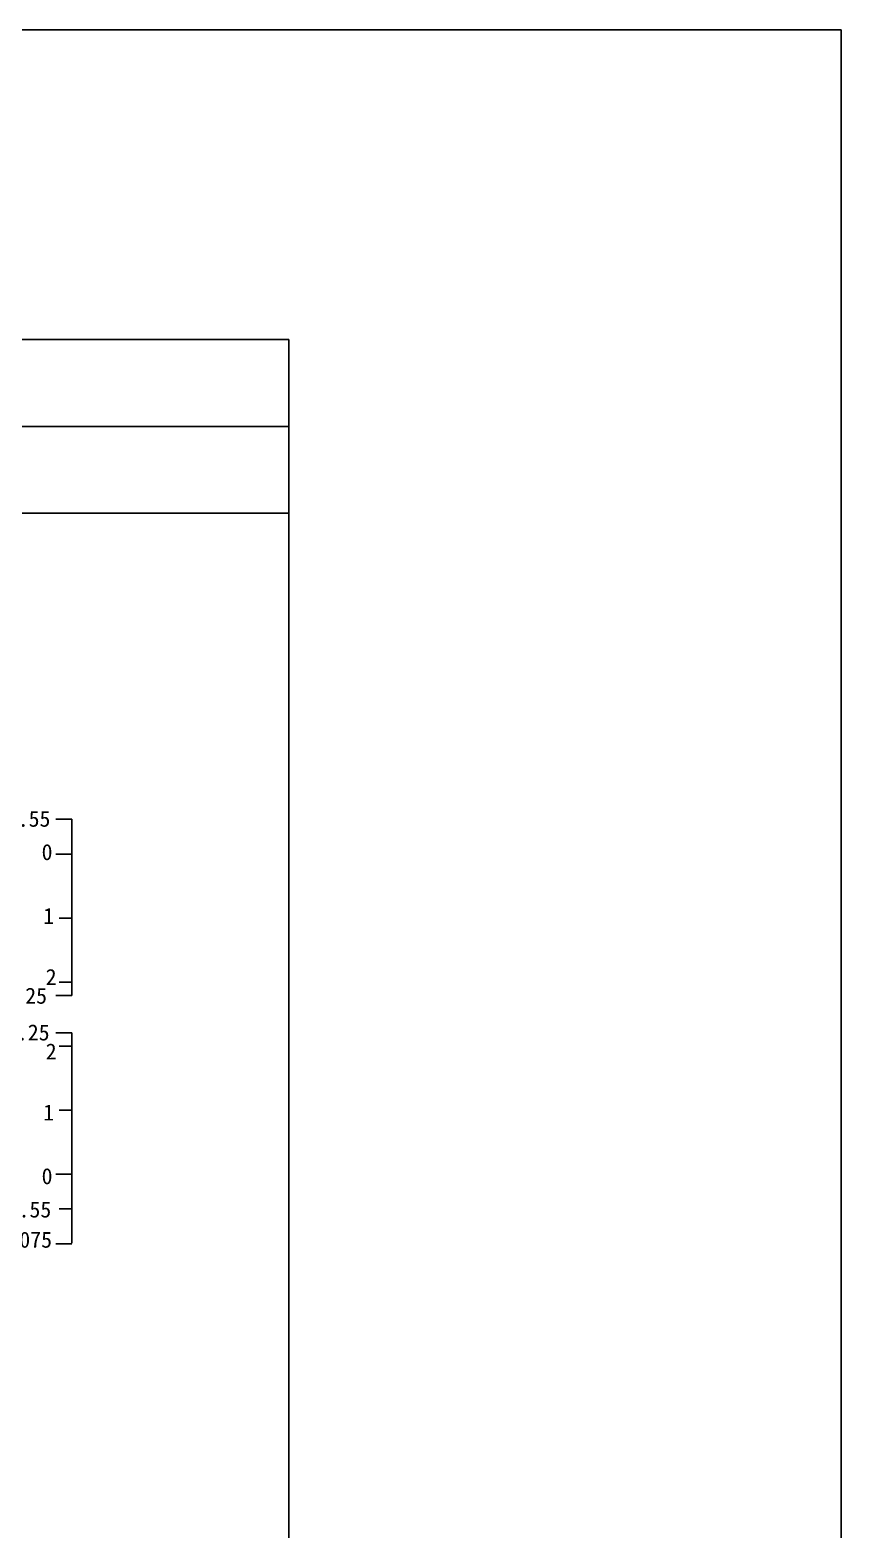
# Model space of a CAD drawing. Header units: millimetres. Extents: x -37 to 615, y -48 to 413.
# Drawn here: x 488.8 to 615.4, y 178.9 to 413.2 of the extents above; entities that cross this region are included whole.
import ezdxf

# ---------------------------------------------------------------- set-up
doc = ezdxf.new("R2010")
doc.units = ezdxf.units.MM
doc.layers.add('病害', color=5, linetype='Continuous')
doc.styles.get("Standard").update_dxf_attribs({"font": ''})
doc.styles.get('Standard').set_extended_font_data('SimSun')

# ---------------------------------------------------------------- blocks, each defined once
blk = doc.blocks.new('kopp')
at = {"color": 0}
for p, q in [((1188.308, -3078.25), (1188.558, -3078.25)), ((1188.558, -3078.25), (1188.558, -3078.8)), ((1188.558, -3078.8), (1188.308, -3078.8)), ((1188.558, -3078.8), (1188.558, -3079.8)), ((1188.558, -3079.8), (1188.358, -3079.8)), ((1188.558, -3079.8), (1188.558, -3079.8)), ((1188.558, -3079.8), (1188.558, -3080.8)), ((1188.558, -3081.009), (1188.308, -3081.009)), ((1188.558, -3080.8), (1188.358, -3080.8)), ((1188.558, -3080.8), (1188.558, -3081.009)), ((1188.558, -3081.592), (1188.308, -3081.592)), ((1188.558, -3081.8), (1188.558, -3081.592)), ((1188.558, -3081.8), (1188.358, -3081.8)), ((1188.558, -3082.8), (1188.558, -3081.8)), ((1188.558, -3082.8), (1188.358, -3082.8)), ((1188.558, -3083.8), (1188.558, -3082.8)), ((1188.558, -3082.8), (1188.558, -3082.8)), ((1188.558, -3083.8), (1188.308, -3083.8)), ((1188.558, -3084.875), (1188.558, -3083.8)), ((1188.558, -3084.338), (1188.358, -3084.338)), ((1188.308, -3084.888), (1188.558, -3084.888))]:
    blk.add_line(p, q, dxfattribs=at)
for s, p in [('0.55', (1187.543, -3078.37)), ('0', (1188.086, -3078.891)), ('1', (1188.109, -3079.89)), ('2', (1188.15, -3080.842)), ('2.25', (1187.49, -3081.135)), ('2.25', (1187.53, -3081.708)), ('2', (1188.15, -3082.006)), ('1', (1188.109, -3082.959)), ('0', (1188.086, -3083.954)), ('0.55', (1187.556, -3084.474)), ('1.075', (1187.398, -3084.946))]:
    blk.add_text(s, height=0.25).set_placement(p)

msp = doc.modelspace()

# ---------------------------------------------------------------- linework, layer by layer
at = {"color": 0, "linetype": 'ByBlock'}
for p, q in [((0, 364.85), (529.17, 364.85)), ((529.17, 364.85), (529.17, 0)), ((136.5, 337.72), (529.17, 337.72))]:
    msp.add_line(p, q, dxfattribs=at)
at = {"color": 3, "linetype": 'ByBlock'}
msp.add_lwpolyline([(-36.77, 413.19), (615.38, 413.19), (615.38, -47.93), (-36.77, -47.93)], close=True, dxfattribs=at)
at = {"layer": '病害', "color": 5}
for p in [(529.17, 364.85), (386.58, 337.72)]:
    msp.add_line(p, (529.17, 337.72), dxfattribs=at)
at = {"layer": '病害', "color": 0}
msp.add_line((387.14, 351.23), (529.17, 351.23), dxfattribs=at)

# ---------------------------------------------------------------- block references
at = {"color": 0, "xscale": 9.999999999994273, "yscale": 9.999999999994273, "zscale": 9.999999999994273}
msp.add_blockref('kopp', (-11390.27, 31072.43), dxfattribs=at)

doc.saveas('drawing.dxf')
